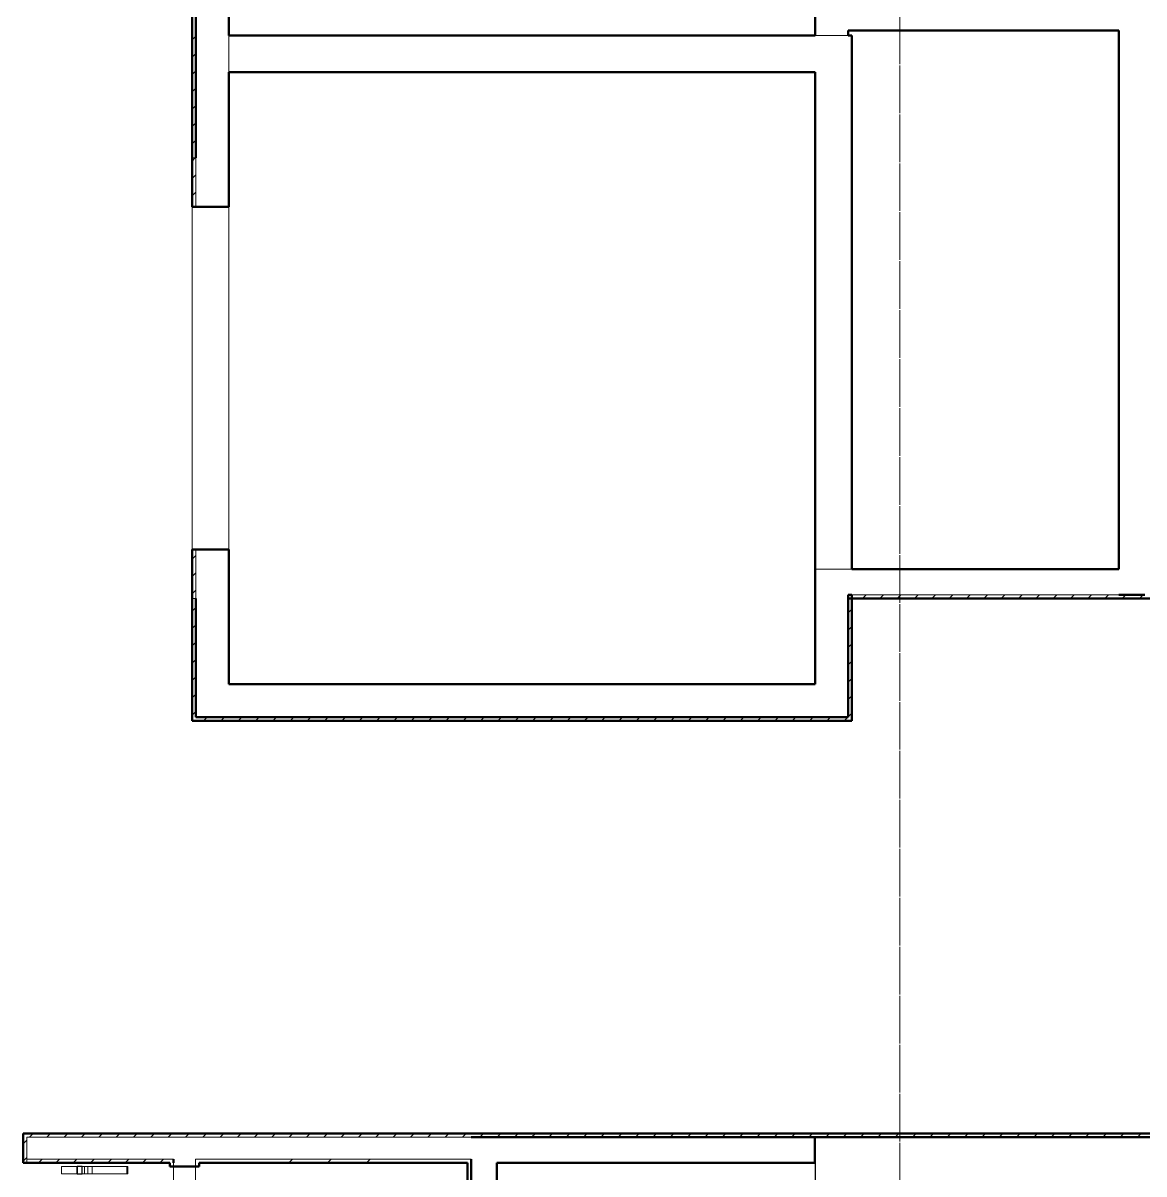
# Model space of a CAD drawing. Header units: inches. Extents: x -3 to 209, y -384 to 20.
# Drawn here: x 158.859 to 163.437, y -85.241 to -80.54 of the extents above; entities that cross this region are included whole.
import ezdxf

# ---------------------------------------------------------------- set-up
doc = ezdxf.new("R2010")
doc.units = ezdxf.units.IN
doc.header["$MEASUREMENT"] = 0
doc.linetypes.add('Grid Line', pattern=[0.022225, 0.0127, -0.003175, 0.003175, -0.003175])
doc.linetypes.add('Grid Line 1_2_', pattern=[0.022225, 0.0127, -0.003175, 0.003175, -0.003175])
for name, color, linetype, lineweight in [('A-GENM', 253, 'Continuous', 9), ('A-WALL-PATT', 253, 'Continuous', 50), ('S-GRID', 253, 'Continuous', 9)]:
    doc.layers.add(name, color=color, linetype=linetype, lineweight=lineweight)
doc.layers.add('A-WALL', color=253, linetype='Continuous')

msp = doc.modelspace()

# ---------------------------------------------------------------- linework, layer by layer
at = {"layer": 'A-GENM'}
for p, q in [((159.0157, -85.2106), (159.0157, -85.2406)), ((159.0157, -85.2106), (159.0789, -85.2106)), ((159.0789, -85.2106), (159.0789, -85.2406)), ((159.0789, -85.2106), (159.0796, -85.2106)), ((159.1005, -85.2106), (159.1005, -85.2406)), ((159.1005, -85.2106), (159.1094, -85.2106)), ((159.1094, -85.2106), (159.1094, -85.2406)), ((159.1094, -85.2106), (159.1233, -85.2106)), ((159.1233, -85.2106), (159.1233, -85.2406)), ((159.1233, -85.2106), (159.1414, -85.2106)), ((159.1414, -85.2106), (159.1414, -85.2406)), ((159.1414, -85.2106), (159.2821, -85.2106)), ((159.2821, -85.2106), (159.2821, -85.2406)), ((159.2821, -85.2106), (159.2849, -85.2106)), ((159.2849, -85.2106), (159.2849, -85.2406)), ((159.2849, -85.2106), (159.2867, -85.2106)), ((159.2867, -85.2106), (159.2867, -85.2406)), ((159.0789, -85.2406), (159.0157, -85.2406)), ((159.0796, -85.2406), (159.0789, -85.2406)), ((159.1094, -85.2406), (159.1005, -85.2406)), ((159.1233, -85.2406), (159.1094, -85.2406)), ((159.1414, -85.2406), (159.1233, -85.2406)), ((159.2821, -85.2406), (159.1414, -85.2406)), ((159.2849, -85.2406), (159.2821, -85.2406)), ((159.2867, -85.2406), (159.2849, -85.2406))]:
    msp.add_line(p, q, dxfattribs=at)
at = {"layer": 'A-GENM', "lineweight": 25}
for p, q in [((159.0998, -85.2106), (159.0796, -85.2106)), ((159.0796, -85.2106), (159.0796, -85.2406)), ((159.0998, -85.2406), (159.0998, -85.2106)), ((159.0796, -85.2406), (159.0998, -85.2406))]:
    msp.add_line(p, q, dxfattribs=at)
at = {"layer": 'A-WALL', "lineweight": 50}
for p, q in [((162.0939, -78.0905), (162.0939, -80.5905)), ((159.6989, -80.5905), (159.6989, -80.0407)), ((159.5488, -80.2407), (159.5488, -81.0906)), ((159.5638, -81.0906), (159.5638, -80.2407)), ((159.5639, -80.2407), (159.5639, -81.0906)), ((162.2289, -80.5905), (162.2289, -80.5703)), ((162.2289, -80.5703), (163.3349, -80.5703)), ((163.3349, -80.5703), (163.3349, -82.7704)), ((162.0939, -80.5905), (159.6989, -80.5905)), ((162.2439, -80.5905), (162.2289, -80.5905)), ((162.2439, -82.7704), (162.2439, -80.5905)), ((159.6989, -80.7405), (162.0939, -80.7405)), ((159.6989, -81.2906), (159.6989, -80.7405)), ((162.0939, -80.7405), (162.0939, -82.7704)), ((159.5488, -81.0906), (159.5488, -81.2906)), ((159.5488, -81.2906), (159.5638, -81.2906)), ((159.5639, -81.2906), (159.6989, -81.2906)), ((159.5488, -82.6906), (159.5488, -82.8906)), ((159.5638, -82.6906), (159.5488, -82.6906)), ((159.6989, -82.6906), (159.5639, -82.6906)), ((159.6989, -83.2406), (159.6989, -82.6906)), ((162.0939, -82.7704), (162.0939, -83.2406)), ((163.3349, -82.7704), (162.2439, -82.7704)), ((159.5488, -82.8906), (159.5488, -83.3906)), ((159.5638, -83.3756), (159.5638, -82.8906)), ((159.5639, -82.8906), (159.5639, -83.2406)), ((162.2439, -82.8754), (162.2289, -82.8754)), ((162.2289, -82.8754), (162.2289, -83.3756)), ((162.2289, -83.3756), (162.2289, -82.8904)), ((162.2289, -82.8904), (164.7745, -82.8904)), ((162.2439, -83.3756), (162.2439, -82.8754)), ((163.3349, -82.8754), (163.4399, -82.8754)), ((163.4399, -82.8754), (163.3349, -82.8754)), ((159.5639, -83.2406), (159.5639, -83.3756)), ((162.0939, -83.2406), (159.6989, -83.2406)), ((159.5488, -83.3906), (159.5638, -83.3906)), ((162.2289, -83.3756), (159.5638, -83.3756)), ((159.5638, -83.3906), (162.2439, -83.3906)), ((159.5639, -83.3756), (162.0939, -83.3756)), ((162.0939, -83.3756), (162.2289, -83.3756)), ((162.2439, -83.3906), (162.2439, -83.3756)), ((165.1732, -85.0756), (158.8586, -85.0756)), ((158.8586, -85.0756), (158.8586, -85.0906)), ((158.8586, -85.0906), (158.8586, -85.1956)), ((162.0932, -85.0906), (160.6888, -85.0906)), ((160.6888, -85.0906), (165.1732, -85.0906)), ((162.0932, -85.1956), (162.0932, -85.0906)), ((158.8586, -85.1956), (158.8736, -85.1956)), ((158.8736, -85.1956), (159.4586, -85.1956)), ((159.4586, -85.1956), (159.4586, -85.2106)), ((159.4586, -85.2106), (159.4736, -85.2106)), ((159.4736, -85.1806), (159.4736, -85.1956)), ((159.4736, -85.1956), (159.4736, -85.1806)), ((159.4736, -85.2106), (159.5636, -85.2106)), ((159.5636, -85.2106), (159.5786, -85.2106)), ((159.5786, -85.2106), (159.5786, -85.1956)), ((159.5786, -85.1956), (160.6738, -85.1956)), ((160.6738, -85.1956), (160.6738, -86.3118)), ((160.6888, -85.1806), (160.6888, -85.1956)), ((160.6888, -85.1956), (160.6888, -85.1806)), ((160.6888, -85.1956), (160.6888, -86.3268)), ((160.6888, -86.3268), (160.6888, -85.1956)), ((160.7938, -86.3118), (160.7938, -85.1956)), ((160.7938, -85.1956), (162.0932, -85.1956))]:
    msp.add_line(p, q, dxfattribs=at)
at = {"layer": 'A-WALL', "lineweight": 18}
for p, q in [((159.6989, -80.5905), (159.6989, -80.7405)), ((162.0939, -80.5905), (162.2289, -80.5905)), ((162.2289, -80.5905), (162.0939, -80.5905)), ((159.5488, -81.0906), (159.5638, -81.0906)), ((159.5638, -81.0906), (159.5488, -81.0906)), ((159.5638, -81.2906), (159.5638, -81.0906)), ((159.5639, -81.0906), (159.5639, -81.2906)), ((159.5638, -82.8906), (159.5638, -82.6906)), ((159.5639, -82.6906), (159.5639, -82.8906)), ((162.0939, -82.7704), (162.2289, -82.7704)), ((162.2289, -82.7704), (162.0939, -82.7704)), ((162.2289, -82.7704), (162.2439, -82.7704)), ((159.5638, -82.8906), (159.5488, -82.8906)), ((159.5488, -82.8906), (159.5638, -82.8906)), ((162.2289, -82.8754), (163.3349, -82.8754)), ((163.3349, -82.8754), (162.2289, -82.8754)), ((162.2289, -82.8754), (162.2289, -82.8904)), ((160.6888, -85.0906), (158.8736, -85.0906)), ((158.8736, -85.0906), (158.8736, -85.1806)), ((158.8736, -85.0906), (160.6888, -85.0906)), ((158.8736, -85.1806), (159.4736, -85.1806)), ((159.4736, -85.1806), (158.8736, -85.1806)), ((158.8736, -85.1806), (158.8736, -85.1956)), ((159.4736, -85.1956), (159.4736, -85.2106)), ((159.4736, -85.2106), (159.4736, -85.1956)), ((159.5636, -85.2106), (159.5636, -85.1806)), ((159.5786, -85.1806), (159.5636, -85.1806)), ((159.5636, -85.1806), (159.5636, -85.2106)), ((159.5786, -85.1806), (160.6888, -85.1806)), ((160.6888, -85.1806), (159.5786, -85.1806))]:
    msp.add_line(p, q, dxfattribs=at)
at = {"layer": 'A-WALL', "lineweight": 9}
for p, q in [((159.5488, -82.6906), (159.5488, -81.2906)), ((159.6989, -81.2906), (159.6989, -82.6906)), ((159.4736, -86.1106), (159.4736, -85.2106)), ((159.5636, -85.2106), (159.5636, -86.1106))]:
    msp.add_line(p, q, dxfattribs=at)
at = {"layer": 'A-WALL', "lineweight": 25}
for p, q in [((165.2792, -85.0906), (162.0942, -85.0906)), ((162.0942, -85.0906), (162.0942, -85.7906))]:
    msp.add_line(p, q, dxfattribs=at)
at = {"layer": 'A-WALL-PATT', "linetype": 'Continuous', "lineweight": 9}
for p, q in [((159.5488, -80.609), (159.5638, -80.594)), ((159.5488, -80.6797), (159.5638, -80.6647)), ((159.5488, -80.7504), (159.5638, -80.7354)), ((159.5488, -80.8211), (159.5638, -80.8061)), ((159.5488, -80.8918), (159.5638, -80.8768)), ((159.5488, -80.9625), (159.5638, -80.9475)), ((159.5488, -81.0333), (159.5638, -81.0183)), ((159.5488, -81.104), (159.5621, -81.0906)), ((159.5621, -81.0906), (159.5638, -81.089)), ((159.5488, -81.1747), (159.5638, -81.1597)), ((159.5488, -81.2454), (159.5638, -81.2304)), ((159.5488, -82.7303), (159.5638, -82.7153)), ((159.5488, -82.801), (159.5638, -82.786)), ((159.5488, -82.8717), (159.5638, -82.8567)), ((162.2289, -82.8786), (162.2321, -82.8754)), ((162.2289, -82.8786), (162.2321, -82.8754)), ((162.2878, -82.8904), (162.3028, -82.8754)), ((162.3585, -82.8904), (162.3735, -82.8754)), ((162.4292, -82.8904), (162.4442, -82.8754)), ((162.4999, -82.8904), (162.5149, -82.8754)), ((162.5706, -82.8904), (162.5856, -82.8754)), ((162.6413, -82.8904), (162.6563, -82.8754)), ((162.712, -82.8904), (162.727, -82.8754)), ((162.7827, -82.8904), (162.7977, -82.8754)), ((162.8535, -82.8904), (162.8685, -82.8754)), ((162.9242, -82.8904), (162.9392, -82.8754)), ((162.9949, -82.8904), (163.0099, -82.8754)), ((163.0656, -82.8904), (163.0806, -82.8754)), ((163.1363, -82.8904), (163.1513, -82.8754)), ((163.207, -82.8904), (163.222, -82.8754)), ((163.2777, -82.8904), (163.2927, -82.8754)), ((163.3484, -82.8904), (163.3634, -82.8754)), ((163.4191, -82.8904), (163.4341, -82.8754)), ((159.5488, -82.9424), (159.5638, -82.9274)), ((162.2289, -82.9494), (162.2439, -82.9344)), ((159.5488, -83.0132), (159.5638, -82.9982)), ((162.2289, -83.0201), (162.2439, -83.0051)), ((159.5488, -83.0839), (159.5638, -83.0689)), ((162.2289, -83.0908), (162.2439, -83.0758)), ((159.5488, -83.1546), (159.5638, -83.1396)), ((162.2289, -83.1615), (162.2439, -83.1465)), ((159.5488, -83.2253), (159.5638, -83.2103)), ((162.2289, -83.2322), (162.2439, -83.2172)), ((159.5488, -83.296), (159.5638, -83.281)), ((162.2289, -83.3029), (162.2439, -83.2879)), ((159.5488, -83.3667), (159.5638, -83.3517)), ((159.5955, -83.3906), (159.6105, -83.3756)), ((159.6662, -83.3906), (159.6812, -83.3756)), ((159.737, -83.3906), (159.752, -83.3756)), ((159.8077, -83.3906), (159.8227, -83.3756)), ((159.8784, -83.3906), (159.8934, -83.3756)), ((159.9491, -83.3906), (159.9641, -83.3756)), ((160.0198, -83.3906), (160.0348, -83.3756)), ((160.0905, -83.3906), (160.1055, -83.3756)), ((160.1612, -83.3906), (160.1762, -83.3756)), ((160.2319, -83.3906), (160.2469, -83.3756)), ((160.3026, -83.3906), (160.3176, -83.3756)), ((160.3734, -83.3906), (160.3884, -83.3756)), ((160.4441, -83.3906), (160.4591, -83.3756)), ((160.5148, -83.3906), (160.5298, -83.3756)), ((160.5855, -83.3906), (160.6005, -83.3756)), ((160.6562, -83.3906), (160.6712, -83.3756)), ((160.7269, -83.3906), (160.7419, -83.3756)), ((160.7976, -83.3906), (160.8126, -83.3756)), ((160.8683, -83.3906), (160.8833, -83.3756)), ((160.939, -83.3906), (160.954, -83.3756)), ((161.0097, -83.3906), (161.0247, -83.3756)), ((161.0805, -83.3906), (161.0955, -83.3756)), ((161.1512, -83.3906), (161.1662, -83.3756)), ((161.2219, -83.3906), (161.2369, -83.3756)), ((161.2926, -83.3906), (161.3076, -83.3756)), ((161.3633, -83.3906), (161.3783, -83.3756)), ((161.434, -83.3906), (161.449, -83.3756)), ((161.5047, -83.3906), (161.5197, -83.3756)), ((161.5754, -83.3906), (161.5904, -83.3756)), ((161.6461, -83.3906), (161.6611, -83.3756)), ((161.7169, -83.3906), (161.7319, -83.3756)), ((161.7876, -83.3906), (161.8026, -83.3756)), ((161.8583, -83.3906), (161.8733, -83.3756)), ((161.929, -83.3906), (161.944, -83.3756)), ((161.9997, -83.3906), (162.0147, -83.3756)), ((162.0704, -83.3906), (162.0854, -83.3756)), ((162.1411, -83.3906), (162.1561, -83.3756)), ((162.2118, -83.3906), (162.2268, -83.3756)), ((162.2289, -83.3736), (162.2439, -83.3586)), ((158.8855, -85.0906), (158.9005, -85.0756)), ((158.9562, -85.0906), (158.9712, -85.0756)), ((159.0269, -85.0906), (159.0419, -85.0756)), ((159.0976, -85.0906), (159.1126, -85.0756)), ((159.1683, -85.0906), (159.1833, -85.0756)), ((159.239, -85.0906), (159.254, -85.0756)), ((159.3097, -85.0906), (159.3247, -85.0756)), ((159.3805, -85.0906), (159.3955, -85.0756)), ((159.4512, -85.0906), (159.4662, -85.0756)), ((159.5219, -85.0906), (159.5369, -85.0756)), ((159.5926, -85.0906), (159.6076, -85.0756)), ((159.6633, -85.0906), (159.6783, -85.0756)), ((159.734, -85.0906), (159.749, -85.0756)), ((159.8047, -85.0906), (159.8197, -85.0756)), ((159.8754, -85.0906), (159.8904, -85.0756)), ((159.9461, -85.0906), (159.9611, -85.0756)), ((160.0169, -85.0906), (160.0319, -85.0756)), ((160.0876, -85.0906), (160.1026, -85.0756)), ((160.1583, -85.0906), (160.1733, -85.0756)), ((160.229, -85.0906), (160.244, -85.0756)), ((160.2997, -85.0906), (160.3147, -85.0756)), ((160.3704, -85.0906), (160.3854, -85.0756)), ((160.4411, -85.0906), (160.4561, -85.0756)), ((160.5118, -85.0906), (160.5268, -85.0756)), ((160.5825, -85.0906), (160.5975, -85.0756)), ((160.6532, -85.0906), (160.6682, -85.0756)), ((160.724, -85.0906), (160.739, -85.0756)), ((160.7947, -85.0906), (160.8097, -85.0756)), ((160.8654, -85.0906), (160.8804, -85.0756)), ((160.9361, -85.0906), (160.9511, -85.0756)), ((161.0068, -85.0906), (161.0218, -85.0756)), ((161.0775, -85.0906), (161.0925, -85.0756)), ((161.1482, -85.0906), (161.1632, -85.0756)), ((161.2189, -85.0906), (161.2339, -85.0756)), ((161.2896, -85.0906), (161.3046, -85.0756)), ((161.3604, -85.0906), (161.3754, -85.0756)), ((161.4311, -85.0906), (161.4461, -85.0756)), ((161.5018, -85.0906), (161.5168, -85.0756)), ((161.5725, -85.0906), (161.5875, -85.0756)), ((161.6432, -85.0906), (161.6582, -85.0756)), ((161.7139, -85.0906), (161.7289, -85.0756)), ((161.7846, -85.0906), (161.7996, -85.0756)), ((161.8553, -85.0906), (161.8703, -85.0756)), ((161.926, -85.0906), (161.941, -85.0756)), ((161.9968, -85.0906), (162.0118, -85.0756)), ((162.0675, -85.0906), (162.0825, -85.0756)), ((162.1382, -85.0906), (162.1532, -85.0756)), ((162.2089, -85.0906), (162.2239, -85.0756)), ((162.2796, -85.0906), (162.2946, -85.0756)), ((162.3503, -85.0906), (162.3653, -85.0756)), ((162.421, -85.0906), (162.436, -85.0756)), ((162.4917, -85.0906), (162.5067, -85.0756)), ((162.5624, -85.0906), (162.5774, -85.0756)), ((162.6331, -85.0906), (162.6481, -85.0756)), ((162.7039, -85.0906), (162.7189, -85.0756)), ((162.7746, -85.0906), (162.7896, -85.0756)), ((162.8453, -85.0906), (162.8603, -85.0756)), ((162.916, -85.0906), (162.931, -85.0756)), ((162.9867, -85.0906), (163.0017, -85.0756)), ((163.0574, -85.0906), (163.0724, -85.0756)), ((163.1281, -85.0906), (163.1431, -85.0756)), ((163.1988, -85.0906), (163.2138, -85.0756)), ((163.2695, -85.0906), (163.2845, -85.0756)), ((163.3403, -85.0906), (163.3553, -85.0756)), ((163.411, -85.0906), (163.426, -85.0756)), ((158.8586, -85.1175), (158.8736, -85.1025)), ((158.8586, -85.1882), (158.8736, -85.1732)), ((158.9219, -85.1956), (158.9369, -85.1806)), ((158.9926, -85.1956), (159.0076, -85.1806)), ((159.0633, -85.1956), (159.0783, -85.1806)), ((159.134, -85.1956), (159.149, -85.1806)), ((159.2047, -85.1956), (159.2197, -85.1806)), ((159.2755, -85.1956), (159.2905, -85.1806)), ((159.3462, -85.1956), (159.3612, -85.1806)), ((159.4169, -85.1956), (159.4319, -85.1806)), ((159.4726, -85.2106), (159.4736, -85.2096)), ((159.9438, -85.1956), (159.9588, -85.1806)), ((160.1028, -85.1956), (160.1178, -85.1806)), ((160.2618, -85.1956), (160.2768, -85.1806))]:
    msp.add_line(p, q, dxfattribs=at)
at = {"layer": 'S-GRID', "linetype": 'Grid Line 1_2_'}
msp.add_line((162.4399, -65.5133), (162.4399, -119.2586), dxfattribs=at)
msp.add_line((162.4399, -65.5133), (162.4399, -119.2586), dxfattribs=at)
at = {"layer": 'S-GRID', "linetype": 'Grid Line'}
msp.add_line((162.4399, -70.4079), (162.4399, -112.8015), dxfattribs=at)

doc.saveas('drawing.dxf')
